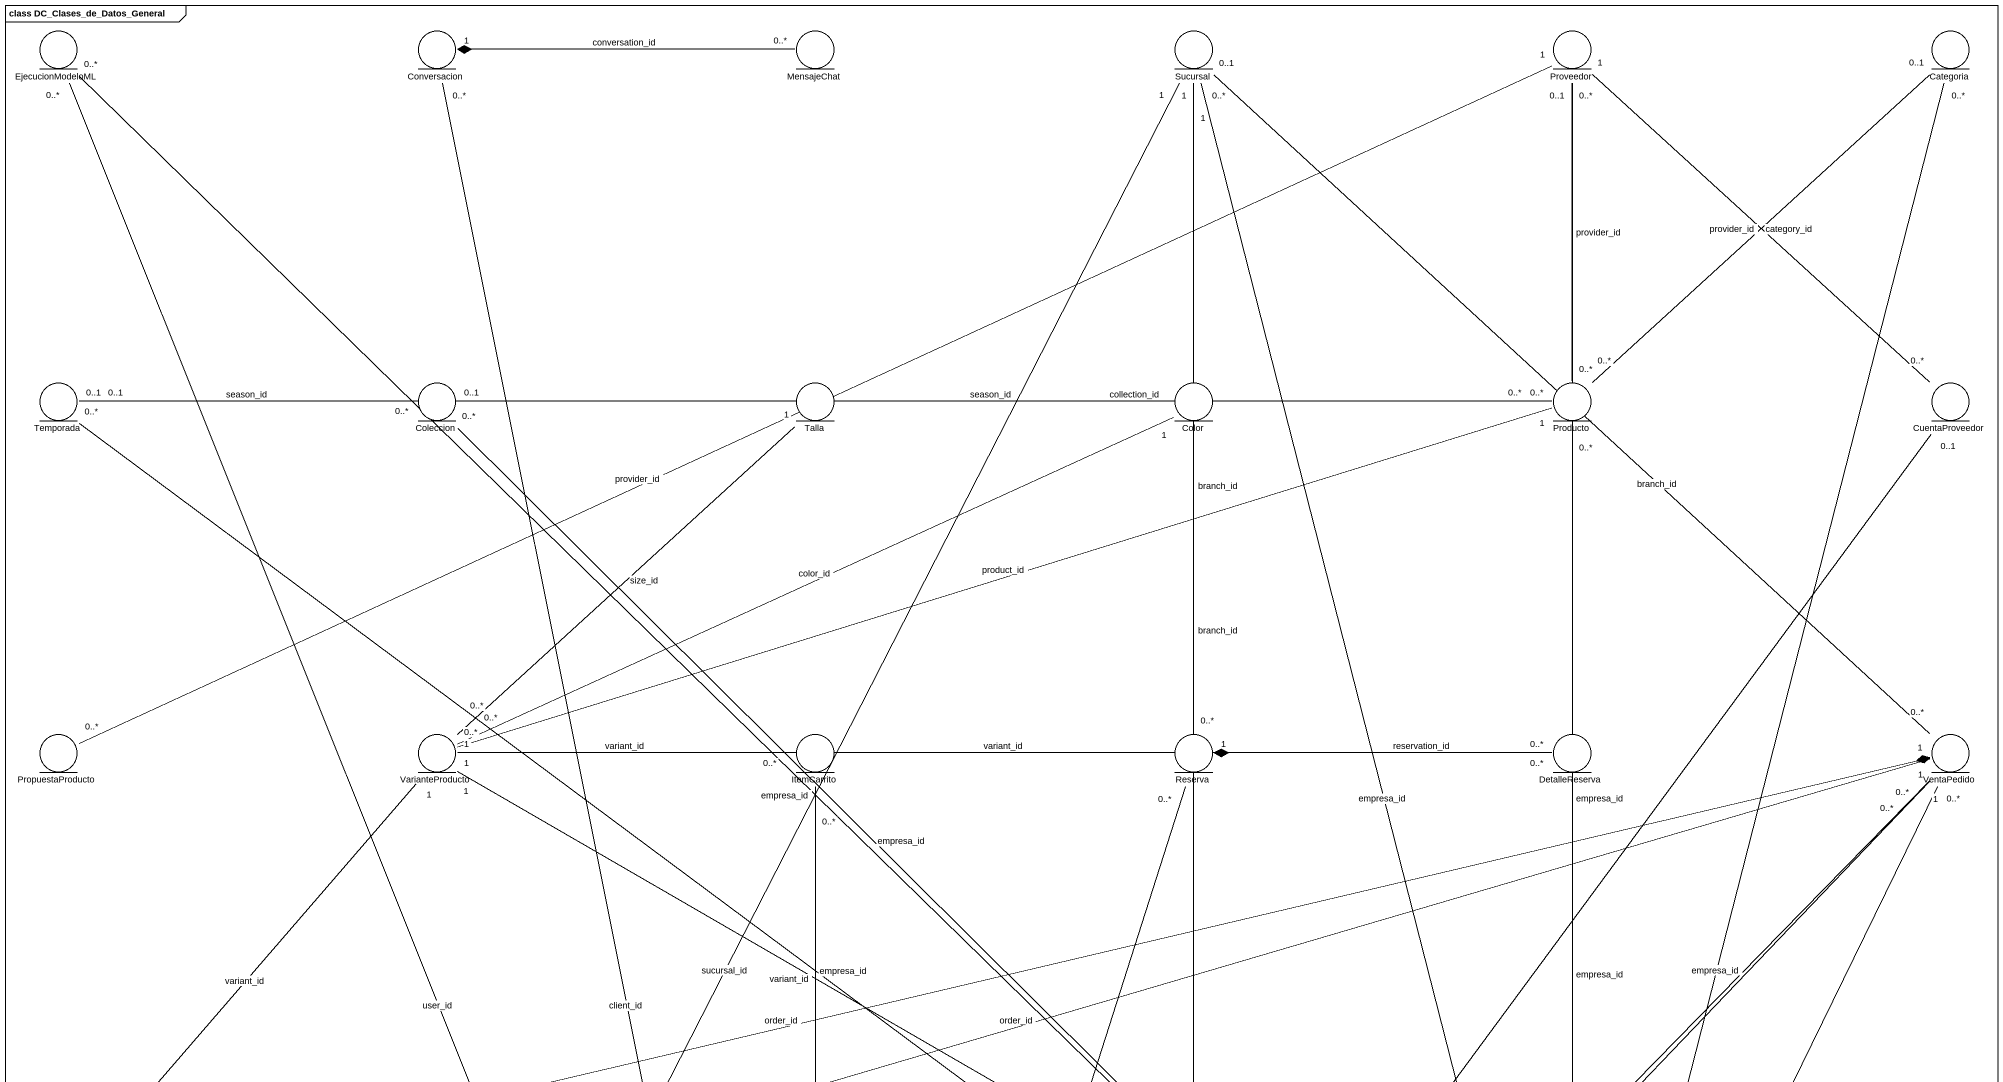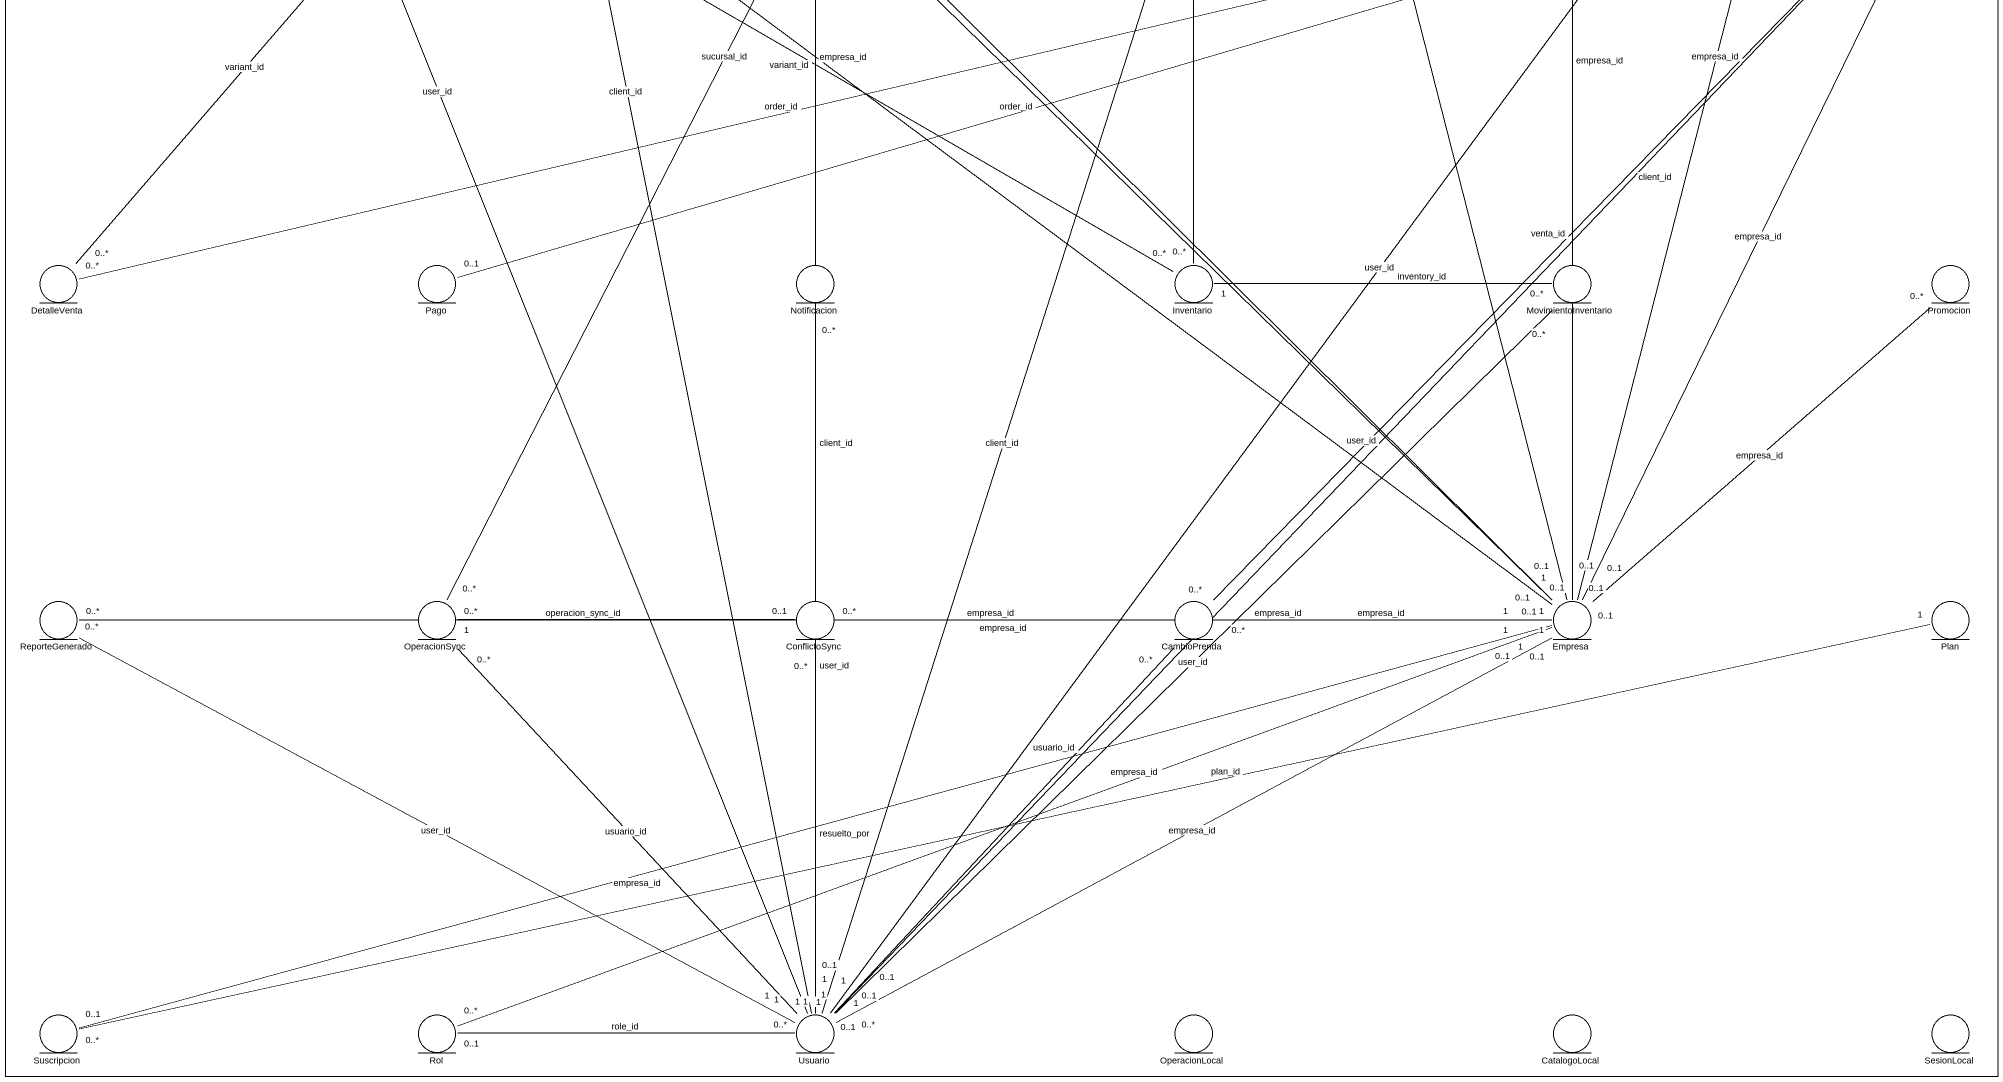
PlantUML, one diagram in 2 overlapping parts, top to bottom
@startuml
mainframe class DC_Clases_de_Datos_General
entity EjecucionModeloML
entity Conversacion
entity MensajeChat
entity Sucursal
entity Proveedor
entity Categoria
entity Temporada
entity Coleccion
entity Talla
entity Color
entity Producto
entity CuentaProveedor
entity PropuestaProducto
entity VarianteProducto
entity ItemCarrito
entity Reserva
entity DetalleReserva
entity VentaPedido
entity DetalleVenta
entity Pago
entity Notificacion
entity Inventario
entity MovimientoInventario
entity Promocion
entity ReporteGenerado
entity OperacionSync
entity ConflictoSync
entity CambioPrenda
entity Empresa
entity Plan
entity Suscripcion
entity Rol
entity Usuario
entity OperacionLocal
entity CatalogoLocal
entity SesionLocal
EjecucionModeloML "0..*" -- "1" Empresa : empresa_id
EjecucionModeloML "0..*" -- "1" Usuario : user_id
Conversacion "0..*" -- "1" Usuario : client_id
MensajeChat "0..*" -left-* "1" Conversacion : conversation_id
Sucursal "0..*" -- "0..1" Empresa : empresa_id
Proveedor "0..*" -- "0..1" Empresa : empresa_id
Categoria "0..*" -- "0..1" Empresa : empresa_id
Temporada "0..*" -- "0..1" Empresa : empresa_id
Coleccion "0..*" -left- "0..1" Temporada : season_id
Coleccion "0..*" -- "0..1" Empresa : empresa_id
Producto "0..*" -up- "0..1" Proveedor : provider_id
Producto "0..*" -up- "0..1" Categoria : category_id
Producto "0..*" -left- "0..1" Temporada : season_id
Producto "0..*" -left- "0..1" Coleccion : collection_id
Producto "0..*" -- "0..1" Empresa : empresa_id
CuentaProveedor "0..*" -up- "1" Proveedor : provider_id
CuentaProveedor "0..1" -- "1" Usuario : user_id
PropuestaProducto "0..*" -right- "1" Proveedor : provider_id
VarianteProducto "0..*" -up- "1" Talla : size_id
VarianteProducto "0..*" -right- "1" Color : color_id
VarianteProducto "0..*" -right- "1" Producto : product_id
ItemCarrito "0..*" -left- "1" VarianteProducto : variant_id
ItemCarrito "0..*" -- "1" Usuario : client_id
Reserva "0..*" -up- "1" Sucursal : branch_id
Reserva "0..*" -- "1" Usuario : client_id
DetalleReserva "0..*" -left- "1" VarianteProducto : variant_id
DetalleReserva "0..*" -left-* "1" Reserva : reservation_id
VentaPedido "0..*" -up- "0..1" Sucursal : branch_id
VentaPedido "0..*" -- "0..1" Empresa : empresa_id
VentaPedido "0..*" -- "0..1" Usuario : client_id
VentaPedido "0..*" -- "0..1" Usuario : user_id
DetalleVenta "0..*" -up- "1" VarianteProducto : variant_id
DetalleVenta "0..*" -right-* "1" VentaPedido : order_id
Pago "0..1" -right- "1" VentaPedido : order_id
Notificacion "0..*" -- "1" Usuario : user_id
Inventario "0..*" -up- "1" Sucursal : branch_id
Inventario "0..*" -left- "1" VarianteProducto : variant_id
MovimientoInventario "0..*" -left- "1" Inventario : inventory_id
MovimientoInventario "0..*" -- "0..1" Usuario : user_id
Promocion "0..*" -- "0..1" Empresa : empresa_id
ReporteGenerado "0..*" -right- "1" Empresa : empresa_id
ReporteGenerado "0..*" -- "1" Usuario : user_id
OperacionSync "0..*" -up- "1" Sucursal : sucursal_id
OperacionSync "0..*" -right- "1" Empresa : empresa_id
OperacionSync "0..*" -- "1" Usuario : usuario_id
ConflictoSync "0..1" -left- "1" OperacionSync : operacion_sync_id
ConflictoSync "0..*" -right- "1" Empresa : empresa_id
ConflictoSync "0..*" -- "0..1" Usuario : resuelto_por
CambioPrenda "0..*" -up- "1" VentaPedido : venta_id
CambioPrenda "0..*" -right- "1" Empresa : empresa_id
CambioPrenda "0..*" -- "1" Usuario : usuario_id
Suscripcion "0..1" -right- "1" Empresa : empresa_id
Suscripcion "0..*" -right- "1" Plan : plan_id
Rol "0..*" -right- "0..1" Empresa : empresa_id
Usuario "0..*" -right- "0..1" Empresa : empresa_id
Usuario "0..*" -left- "0..1" Rol : role_id
@enduml
